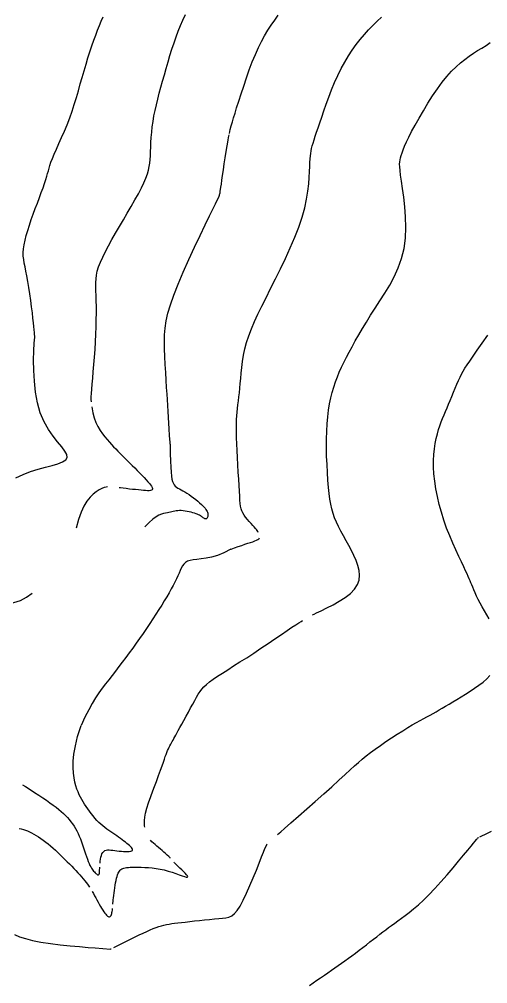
# Model space of a CAD drawing. Header units: millimetres. Extents: x 2235526 to 2245569, y 371981 to 382303.
# Drawn here: x 2244107 to 2244254.6, y 381007.6 to 381311.7 of the extents above; entities that cross this region are included whole.
import ezdxf

# ---------------------------------------------------------------- set-up
doc = ezdxf.new("R2010")
doc.units = ezdxf.units.MM
doc.linetypes.add('CONTI', pattern=[0])
for name, color, linetype, transparency in [('179', 10, 'CONTI', 0.7), ('181', 10, 'CONTI', 0.7), ('183', 10, 'CONTI', 0.7), ('185', 10, 'CONTI', 0.7), ('187', 10, 'CONTI', 0.7), ('189', 10, 'CONTI', 0.7), ('191', 10, 'CONTI', 0.7)]:
    doc.layers.add(name, color=color, linetype=linetype, transparency=transparency)

msp = doc.modelspace()

# ---------------------------------------------------------------- linework, layer by layer
at = {"layer": '179', "elevation": 179}
msp.add_lwpolyline([(2244111.85, 381211.43), (2244111.83, 381211.81), (2244111.8, 381212.32), (2244111.75, 381212.98), (2244111.68, 381213.79), (2244111.59, 381214.8), (2244111.46, 381216.02), (2244111.29, 381217.48), (2244111.09, 381219.18), (2244110.85, 381221.07), (2244110.58, 381223.07), (2244110.29, 381225.12), (2244109.99, 381227.13), (2244109.68, 381229.05), (2244109.37, 381230.79), (2244109.07, 381232.31), (2244108.79, 381233.64), (2244108.55, 381234.83), (2244108.36, 381235.94), (2244108.25, 381237.01), (2244108.22, 381238.12), (2244108.3, 381239.3), (2244108.49, 381240.6), (2244108.79, 381242.02), (2244109.18, 381243.54), (2244109.65, 381245.14), (2244110.18, 381246.81), (2244110.77, 381248.52), (2244111.39, 381250.26), (2244112.03, 381252.02), (2244112.67, 381253.76), (2244113.31, 381255.46), (2244113.91, 381257.08), (2244114.46, 381258.59), (2244114.95, 381259.97), (2244115.36, 381261.19), (2244115.67, 381262.22), (2244115.91, 381263.12), (2244116.13, 381263.95), (2244116.35, 381264.77), (2244116.61, 381265.64), (2244116.94, 381266.63), (2244117.39, 381267.78), (2244117.98, 381269.16), (2244118.68, 381270.74), (2244119.47, 381272.49), (2244120.31, 381274.39), (2244121.18, 381276.39), (2244122.04, 381278.47), (2244122.86, 381280.59), (2244123.62, 381282.73), (2244124.32, 381284.88), (2244124.98, 381287.03), (2244125.6, 381289.17), (2244126.2, 381291.3), (2244126.8, 381293.4), (2244127.39, 381295.48), (2244128, 381297.53), (2244128.61, 381299.52), (2244129.23, 381301.45), (2244129.85, 381303.31), (2244130.47, 381305.08), (2244131.07, 381306.75), (2244131.66, 381308.31), (2244132.23, 381309.75), (2244132.81, 381311.13), (2244133.41, 381312.5)], dxfattribs=at)
at = {"layer": '179'}
msp.add_lwpolyline([(2244105.85, 381167.09), (2244108.17, 381168.16), (2244110.55, 381169.06), (2244112.92, 381169.81), (2244115.2, 381170.44), (2244117.29, 381171.01), (2244119.11, 381171.56), (2244120.57, 381172.14), (2244121.59, 381172.78), (2244122.06, 381173.54), (2244121.95, 381174.45), (2244121.34, 381175.55), (2244120.33, 381176.87), (2244119.05, 381178.42), (2244117.63, 381180.24), (2244116.16, 381182.35), (2244114.78, 381184.79), (2244113.6, 381187.57), (2244112.71, 381190.71), (2244112.1, 381194.08), (2244111.72, 381197.55), (2244111.53, 381200.97), (2244111.5, 381204.21), (2244111.56, 381207.13), (2244111.7, 381209.58), (2244111.85, 381211.43)], dxfattribs=at)
at = {"layer": '181', "elevation": 181}
msp.add_lwpolyline([(2244129.69, 381191.1), (2244129.66, 381191.79), (2244129.67, 381192.63), (2244129.73, 381193.69), (2244129.83, 381195.03), (2244129.96, 381196.63), (2244130.12, 381198.49), (2244130.3, 381200.57), (2244130.49, 381202.81), (2244130.67, 381205.16), (2244130.84, 381207.58), (2244130.99, 381210), (2244131.1, 381212.39), (2244131.19, 381214.72), (2244131.24, 381216.96), (2244131.26, 381219.09), (2244131.26, 381221.09), (2244131.24, 381222.94), (2244131.2, 381224.62), (2244131.14, 381226.1), (2244131.1, 381227.44), (2244131.09, 381228.68), (2244131.15, 381229.87), (2244131.3, 381231.06), (2244131.56, 381232.3), (2244131.97, 381233.64), (2244132.54, 381235.11), (2244133.27, 381236.73), (2244134.13, 381238.46), (2244135.1, 381240.3), (2244136.17, 381242.23), (2244137.32, 381244.24), (2244138.52, 381246.32), (2244139.77, 381248.44), (2244141.01, 381250.57), (2244142.24, 381252.68), (2244143.41, 381254.73), (2244144.49, 381256.69), (2244145.45, 381258.51), (2244146.26, 381260.17), (2244146.89, 381261.63), (2244147.37, 381262.93), (2244147.71, 381264.12), (2244147.95, 381265.25), (2244148.1, 381266.35), (2244148.2, 381267.48), (2244148.27, 381268.68), (2244148.33, 381269.99), (2244148.39, 381271.4), (2244148.47, 381272.9), (2244148.58, 381274.47), (2244148.71, 381276.11), (2244148.89, 381277.78), (2244149.12, 381279.49), (2244149.41, 381281.22), (2244149.76, 381282.96), (2244150.16, 381284.73), (2244150.6, 381286.54), (2244151.08, 381288.38), (2244151.59, 381290.27), (2244152.13, 381292.2), (2244152.68, 381294.19), (2244153.26, 381296.21), (2244153.85, 381298.24), (2244154.46, 381300.27), (2244155.09, 381302.28), (2244155.73, 381304.25), (2244156.39, 381306.15), (2244157.07, 381307.97), (2244157.77, 381309.74), (2244158.52, 381311.47), (2244159.33, 381313.2)], dxfattribs=at)
at = {"layer": '181'}
for points in [[(2244129.85, 381189.44), (2244130.14, 381187.63), (2244130.57, 381186.01), (2244131.11, 381184.55), (2244131.74, 381183.24), (2244132.43, 381182.07), (2244133.16, 381181.02), (2244133.91, 381180.06), (2244134.64, 381179.19), (2244135.35, 381178.38), (2244136.03, 381177.62), (2244136.7, 381176.9), (2244137.36, 381176.2), (2244138.02, 381175.52), (2244138.7, 381174.83), (2244139.4, 381174.13), (2244140.13, 381173.4), (2244140.91, 381172.64), (2244141.71, 381171.84), (2244142.53, 381171.03), (2244143.34, 381170.22), (2244144.15, 381169.41), (2244144.93, 381168.62), (2244145.66, 381167.86), (2244146.35, 381167.15), (2244146.96, 381166.49), (2244147.5, 381165.88), (2244147.97, 381165.34), (2244148.35, 381164.85), (2244148.64, 381164.42), (2244148.84, 381164.05), (2244148.94, 381163.73), (2244148.94, 381163.49), (2244148.83, 381163.3), (2244148.62, 381163.17), (2244148.3, 381163.08), (2244147.89, 381163.04), (2244147.39, 381163.04), (2244146.79, 381163.07), (2244146.11, 381163.12), (2244145.34, 381163.19), (2244144.5, 381163.27), (2244143.59, 381163.37), (2244142.64, 381163.46), (2244141.67, 381163.57), (2244140.7, 381163.68), (2244139.75, 381163.79), (2244138.83, 381163.91), (2244138.49, 381163.95)], [(2244134.81, 381164.23), (2244134.4, 381164.18), (2244133.69, 381164.01), (2244132.94, 381163.72), (2244132.13, 381163.3), (2244131.24, 381162.73), (2244130.28, 381161.97), (2244129.3, 381160.98), (2244128.31, 381159.72), (2244127.35, 381158.15), (2244126.43, 381156.24), (2244125.59, 381153.93), (2244124.85, 381151.2)], [(2244094.45, 381128.19), (2244096.52, 381127.57), (2244098.68, 381127.22), (2244100.9, 381127.13), (2244103.12, 381127.3), (2244105.29, 381127.74), (2244107.35, 381128.46), (2244109.27, 381129.45), (2244110.99, 381130.71)]]:
    msp.add_lwpolyline(points, dxfattribs=at)
at = {"layer": '183', "elevation": 183}
for points in [[(2244173.18, 381275.68), (2244173.46, 381276.92), (2244173.77, 381278.13), (2244174.11, 381279.35), (2244174.5, 381280.67), (2244174.95, 381282.13), (2244175.47, 381283.8), (2244176.12, 381285.87), (2244176.86, 381288.18), (2244177.68, 381290.65), (2244178.55, 381293.2), (2244179.46, 381295.77), (2244180.4, 381298.26), (2244181.36, 381300.61), (2244182.33, 381302.76), (2244183.3, 381304.72), (2244184.29, 381306.53), (2244185.31, 381308.23), (2244186.36, 381309.84), (2244187.46, 381311.42), (2244188.6, 381312.98)], [(2244154.51, 381177.7), (2244154.48, 381178.21), (2244154.34, 381180.48), (2244154.21, 381182.55), (2244154.1, 381184.31), (2244153.84, 381188.06), (2244153.64, 381191.8), (2244153.52, 381193.52), (2244153.39, 381195.57), (2244153.25, 381197.87), (2244153.1, 381200.33), (2244152.97, 381202.85), (2244152.85, 381205.37), (2244152.77, 381207.78), (2244152.73, 381210.03), (2244152.77, 381212.18), (2244152.94, 381214.33), (2244153.27, 381216.56), (2244153.8, 381218.98), (2244154.59, 381221.68), (2244155.66, 381224.74), (2244157.03, 381228.22), (2244158.65, 381232), (2244160.4, 381235.92), (2244162.2, 381239.81), (2244163.96, 381243.5), (2244165.57, 381246.85), (2244166.94, 381249.68), (2244168.01, 381251.87), (2244168.8, 381253.49), (2244169.35, 381254.63), (2244169.71, 381255.39), (2244169.92, 381255.88), (2244170.04, 381256.19), (2244170.11, 381256.43), (2244170.17, 381256.69), (2244170.24, 381257.02), (2244170.31, 381257.45), (2244170.41, 381258.02), (2244170.52, 381258.77), (2244170.66, 381259.75), (2244170.84, 381260.98), (2244171.05, 381262.48), (2244171.29, 381264.21), (2244171.57, 381266.09), (2244171.86, 381268.03), (2244172.16, 381269.98), (2244172.46, 381271.85), (2244172.76, 381273.57), (2244172.92, 381274.42), (2244173.08, 381275.22)]]:
    msp.add_lwpolyline(points, dxfattribs=at)
at = {"layer": '183'}
msp.add_lwpolyline([(2244154.51, 381177.7), (2244154.57, 381174.78), (2244154.64, 381172.37), (2244154.72, 381170.41), (2244154.82, 381168.85), (2244154.94, 381167.62), (2244155.09, 381166.67), (2244155.28, 381165.94), (2244155.52, 381165.36), (2244155.8, 381164.89), (2244156.14, 381164.49), (2244156.52, 381164.16), (2244156.95, 381163.86), (2244157.42, 381163.58), (2244157.95, 381163.3), (2244158.52, 381163), (2244159.13, 381162.65), (2244159.79, 381162.24), (2244160.48, 381161.79), (2244161.18, 381161.29), (2244161.88, 381160.78), (2244162.56, 381160.25), (2244163.21, 381159.73), (2244163.81, 381159.22), (2244164.35, 381158.73), (2244164.82, 381158.29), (2244165.21, 381157.89), (2244165.53, 381157.51), (2244165.8, 381157.16), (2244166.01, 381156.84), (2244166.16, 381156.53), (2244166.28, 381156.23), (2244166.35, 381155.94), (2244166.39, 381155.65), (2244166.4, 381155.37), (2244166.39, 381155.11), (2244166.35, 381154.86), (2244166.29, 381154.64), (2244166.2, 381154.45), (2244166.11, 381154.3), (2244166, 381154.19), (2244165.88, 381154.13), (2244165.75, 381154.12), (2244165.6, 381154.14), (2244165.45, 381154.2), (2244165.29, 381154.29), (2244165.11, 381154.39), (2244164.93, 381154.52), (2244164.73, 381154.66), (2244164.52, 381154.81), (2244164.29, 381154.96), (2244164.04, 381155.12), (2244163.75, 381155.28), (2244163.43, 381155.44), (2244163.07, 381155.6), (2244162.66, 381155.77), (2244162.19, 381155.93), (2244161.66, 381156.09), (2244161.09, 381156.24), (2244160.48, 381156.38), (2244159.85, 381156.51), (2244159.22, 381156.62), (2244158.59, 381156.7), (2244157.99, 381156.75), (2244157.42, 381156.76), (2244156.89, 381156.74), (2244156.41, 381156.69), (2244155.95, 381156.61), (2244155.51, 381156.51), (2244155.07, 381156.4), (2244154.61, 381156.29), (2244154.14, 381156.18), (2244153.63, 381156.08), (2244153.07, 381155.99), (2244152.45, 381155.86), (2244151.76, 381155.66), (2244150.97, 381155.31), (2244150.07, 381154.79), (2244149.04, 381154.03), (2244147.87, 381152.98), (2244146.54, 381151.6)], dxfattribs=at)
at = {"layer": '185', "elevation": 185}
for points in [[(2244182.27, 381149.9), (2244182.12, 381150.15), (2244181.93, 381150.44), (2244181.69, 381150.76), (2244181.39, 381151.14), (2244180.99, 381151.6), (2244180.53, 381152.11), (2244179.99, 381152.68), (2244179.43, 381153.31), (2244178.85, 381153.97), (2244178.3, 381154.65), (2244177.8, 381155.33), (2244177.38, 381156.01), (2244177.07, 381156.67), (2244176.84, 381157.36), (2244176.68, 381158.12), (2244176.57, 381159), (2244176.49, 381160.05), (2244176.42, 381161.31), (2244176.34, 381162.84), (2244176.24, 381164.66), (2244176.12, 381166.72), (2244175.99, 381168.93), (2244175.85, 381171.22), (2244175.72, 381173.52), (2244175.61, 381175.74), (2244175.51, 381177.8), (2244175.45, 381179.66), (2244175.41, 381181.33), (2244175.41, 381182.82), (2244175.43, 381184.19), (2244175.47, 381185.46), (2244175.54, 381186.66), (2244175.63, 381187.83), (2244175.75, 381188.99), (2244175.88, 381190.17), (2244176.02, 381191.38), (2244176.17, 381192.63), (2244176.33, 381193.95), (2244176.48, 381195.34), (2244176.62, 381196.84), (2244176.75, 381198.44), (2244176.89, 381200.14), (2244177.07, 381201.93), (2244177.31, 381203.8), (2244177.62, 381205.75), (2244178.04, 381207.76), (2244178.58, 381209.82), (2244179.27, 381211.92), (2244180.11, 381214.09), (2244181.07, 381216.36), (2244182.17, 381218.73), (2244183.39, 381221.24), (2244184.72, 381223.91), (2244186.15, 381226.77), (2244187.68, 381229.81), (2244189.26, 381233.01), (2244190.84, 381236.3), (2244192.36, 381239.63), (2244193.78, 381242.95), (2244195.04, 381246.19), (2244196.1, 381249.3), (2244196.91, 381252.23), (2244197.51, 381254.96), (2244197.93, 381257.49), (2244198.2, 381259.79), (2244198.36, 381261.86), (2244198.45, 381263.69), (2244198.5, 381265.26), (2244198.56, 381266.57), (2244198.62, 381267.67), (2244198.7, 381268.61), (2244198.8, 381269.43), (2244198.93, 381270.2), (2244199.1, 381270.96), (2244199.31, 381271.77), (2244199.56, 381272.66), (2244199.87, 381273.67), (2244200.23, 381274.8), (2244200.64, 381276.08), (2244201.12, 381277.5), (2244201.66, 381279.1), (2244202.27, 381280.87), (2244202.95, 381282.83), (2244203.7, 381284.94), (2244204.51, 381287.16), (2244205.39, 381289.43), (2244206.33, 381291.72), (2244207.33, 381293.97), (2244208.39, 381296.14), (2244209.51, 381298.2), (2244210.67, 381300.15), (2244211.88, 381301.98), (2244213.13, 381303.71), (2244214.41, 381305.34), (2244215.72, 381306.89), (2244217.05, 381308.35), (2244218.4, 381309.74), (2244219.76, 381311.07), (2244221.13, 381312.37)], [(2244173.63, 381144.56), (2244173.71, 381144.59), (2244174.82, 381145.03), (2244175.95, 381145.43), (2244177.05, 381145.8), (2244178.08, 381146.14), (2244179.02, 381146.44), (2244179.85, 381146.71), (2244180.58, 381146.96), (2244181.21, 381147.19), (2244181.73, 381147.41), (2244182.15, 381147.63), (2244182.45, 381147.85), (2244182.6, 381147.99), (2244182.7, 381148.14)]]:
    msp.add_lwpolyline(points, dxfattribs=at)
at = {"layer": '185'}
for points in [[(2244173.63, 381144.56), (2244171.43, 381143.43), (2244169.39, 381142.62), (2244167.51, 381142.07), (2244165.81, 381141.72), (2244164.28, 381141.5), (2244162.93, 381141.36), (2244161.76, 381141.23), (2244160.78, 381141.05), (2244159.97, 381140.77), (2244159.32, 381140.38), (2244158.8, 381139.89), (2244158.36, 381139.3), (2244157.99, 381138.63), (2244157.65, 381137.88), (2244157.31, 381137.06), (2244156.94, 381136.17), (2244156.51, 381135.23), (2244156.01, 381134.22), (2244155.46, 381133.16), (2244154.85, 381132.04), (2244154.18, 381130.86), (2244153.45, 381129.62), (2244152.67, 381128.33), (2244151.84, 381126.98), (2244150.96, 381125.58), (2244150.03, 381124.12), (2244149.06, 381122.63), (2244148.06, 381121.12), (2244147.03, 381119.58), (2244145.97, 381118.03), (2244144.9, 381116.48), (2244143.81, 381114.95), (2244142.72, 381113.42), (2244141.62, 381111.92), (2244140.53, 381110.44), (2244139.43, 381108.98), (2244138.34, 381107.55), (2244137.27, 381106.14), (2244136.2, 381104.76), (2244135.15, 381103.41), (2244134.12, 381102.08), (2244133.1, 381100.73), (2244132.07, 381099.29), (2244131.03, 381097.72), (2244129.95, 381095.95), (2244128.84, 381093.94), (2244127.67, 381091.62), (2244126.43, 381088.94)], [(2244132.41, 381045.59), (2244132.41, 381045.59), (2244132.47, 381046.21), (2244132.56, 381046.83), (2244132.68, 381047.43), (2244132.83, 381047.99), (2244133.03, 381048.5), (2244133.28, 381048.94), (2244133.58, 381049.29), (2244133.93, 381049.53), (2244134.34, 381049.68), (2244134.8, 381049.75), (2244135.32, 381049.76), (2244135.87, 381049.72), (2244136.46, 381049.64), (2244137.1, 381049.55), (2244137.76, 381049.46), (2244138.45, 381049.38), (2244139.16, 381049.31), (2244139.85, 381049.27), (2244140.5, 381049.24), (2244141.11, 381049.25), (2244141.64, 381049.28), (2244142.09, 381049.35), (2244142.41, 381049.45), (2244142.61, 381049.59), (2244142.69, 381049.77), (2244142.66, 381049.98), (2244142.53, 381050.22), (2244142.32, 381050.49), (2244142.04, 381050.79), (2244141.69, 381051.11), (2244141.3, 381051.45), (2244140.87, 381051.8), (2244140.41, 381052.17), (2244139.91, 381052.55), (2244139.39, 381052.95), (2244138.85, 381053.35), (2244138.28, 381053.76), (2244137.69, 381054.17), (2244137.09, 381054.59), (2244136.47, 381055), (2244135.84, 381055.43), (2244135.21, 381055.86), (2244134.57, 381056.32), (2244133.93, 381056.8), (2244133.29, 381057.31), (2244132.65, 381057.86), (2244132.03, 381058.45), (2244131.41, 381059.08), (2244130.81, 381059.76), (2244130.22, 381060.47), (2244129.65, 381061.21), (2244129.09, 381061.96), (2244128.56, 381062.71), (2244128.05, 381063.46), (2244127.57, 381064.2), (2244127.11, 381064.92), (2244126.67, 381065.64), (2244126.26, 381066.39), (2244125.87, 381067.17), (2244125.51, 381068.02), (2244125.16, 381068.96), (2244124.84, 381070), (2244124.53, 381071.17), (2244124.25, 381072.49), (2244124.04, 381073.99), (2244123.92, 381075.72), (2244123.96, 381077.7), (2244124.18, 381079.98), (2244124.64, 381082.59), (2244125.37, 381085.56), (2244126.43, 381088.94)], [(2244108.03, 381070.27), (2244108.94, 381069.71), (2244110.41, 381068.79), (2244111.82, 381067.89), (2244113.15, 381067.03), (2244114.4, 381066.19), (2244115.57, 381065.4), (2244116.65, 381064.63), (2244117.65, 381063.91), (2244118.56, 381063.21), (2244119.4, 381062.53), (2244120.17, 381061.88), (2244120.89, 381061.23), (2244121.54, 381060.59), (2244122.15, 381059.95), (2244122.72, 381059.3), (2244123.25, 381058.63), (2244123.76, 381057.94), (2244124.23, 381057.23), (2244124.67, 381056.49), (2244125.09, 381055.73), (2244125.49, 381054.93), (2244125.88, 381054.09), (2244126.24, 381053.21), (2244126.59, 381052.29), (2244126.93, 381051.34), (2244127.26, 381050.39), (2244127.57, 381049.44), (2244127.87, 381048.52), (2244128.16, 381047.64), (2244128.44, 381046.83), (2244128.72, 381046.09), (2244128.98, 381045.45), (2244129.23, 381044.89), (2244129.48, 381044.41), (2244129.72, 381044), (2244129.95, 381043.64), (2244130.18, 381043.33), (2244130.41, 381043.06), (2244130.63, 381042.81), (2244130.85, 381042.57), (2244131.07, 381042.36), (2244131.28, 381042.18), (2244131.48, 381042.04), (2244131.66, 381041.94), (2244131.82, 381041.89), (2244131.96, 381041.91), (2244132.08, 381041.99), (2244132.16, 381042.15), (2244132.22, 381042.38), (2244132.26, 381042.68), (2244132.29, 381043.04), (2244132.3, 381043.45), (2244132.32, 381043.92), (2244132.33, 381044.28)]]:
    msp.add_lwpolyline(points, dxfattribs=at)
at = {"layer": '187', "elevation": 187}
for points in [[(2244199.33, 381123.87), (2244199.91, 381124.15), (2244200.58, 381124.47), (2244202.13, 381125.2), (2244203.93, 381126.06), (2244205.86, 381127.05), (2244207.82, 381128.16), (2244209.67, 381129.36), (2244211.32, 381130.65), (2244212.63, 381132), (2244213.52, 381133.41), (2244214.02, 381134.87), (2244214.18, 381136.37), (2244214.05, 381137.9), (2244213.68, 381139.46), (2244213.12, 381141.02), (2244212.43, 381142.6), (2244211.66, 381144.17), (2244210.83, 381145.73), (2244209.98, 381147.28), (2244209.14, 381148.8), (2244208.32, 381150.29), (2244207.56, 381151.75), (2244206.88, 381153.16), (2244206.31, 381154.52), (2244205.84, 381155.88), (2244205.45, 381157.27), (2244205.13, 381158.75), (2244204.87, 381160.35), (2244204.64, 381162.12), (2244204.44, 381164.1), (2244204.25, 381166.33), (2244204.08, 381168.76), (2244203.94, 381171.32), (2244203.83, 381173.97), (2244203.77, 381176.63), (2244203.77, 381179.25), (2244203.84, 381181.78), (2244203.97, 381184.15), (2244204.17, 381186.38), (2244204.44, 381188.47), (2244204.77, 381190.44), (2244205.16, 381192.3), (2244205.6, 381194.06), (2244206.09, 381195.74), (2244206.62, 381197.35), (2244207.2, 381198.91), (2244207.82, 381200.44), (2244208.51, 381201.97), (2244209.25, 381203.51), (2244210.05, 381205.1), (2244210.91, 381206.74), (2244211.85, 381208.46), (2244212.85, 381210.27), (2244213.93, 381212.16), (2244215.1, 381214.14), (2244216.35, 381216.2), (2244217.68, 381218.35), (2244219.11, 381220.58), (2244220.63, 381222.9), (2244222.18, 381225.32), (2244223.7, 381227.85), (2244225.13, 381230.51), (2244226.4, 381233.31), (2244227.44, 381236.26), (2244228.2, 381239.38), (2244228.63, 381242.66), (2244228.78, 381246.02), (2244228.7, 381249.37), (2244228.46, 381252.61), (2244228.12, 381255.64), (2244227.75, 381258.37), (2244227.41, 381260.7), (2244227.14, 381262.57), (2244226.96, 381264.03), (2244226.86, 381265.15), (2244226.83, 381266.03), (2244226.86, 381266.75), (2244226.96, 381267.39), (2244227.11, 381268.04), (2244227.31, 381268.76), (2244227.57, 381269.6), (2244227.93, 381270.57), (2244228.39, 381271.71), (2244228.98, 381273.03), (2244229.71, 381274.57), (2244230.61, 381276.34), (2244231.7, 381278.35), (2244232.93, 381280.56), (2244234.29, 381282.87), (2244235.73, 381285.24), (2244237.23, 381287.57), (2244238.75, 381289.8), (2244240.27, 381291.86), (2244241.74, 381293.69), (2244243.18, 381295.3), (2244244.59, 381296.71), (2244245.98, 381297.96), (2244247.34, 381299.06), (2244248.7, 381300.06), (2244250.05, 381300.97), (2244251.4, 381301.81), (2244252.74, 381302.64), (2244254.06, 381303.49), (2244255.36, 381304.39)], [(2244148.38, 381066.63), (2244148.5, 381066.95), (2244149.35, 381069.22), (2244150.16, 381071.34), (2244150.88, 381073.25), (2244151.48, 381074.88), (2244151.97, 381076.25), (2244152.38, 381077.39), (2244152.71, 381078.36), (2244152.99, 381079.17), (2244153.24, 381079.87), (2244153.48, 381080.49), (2244153.72, 381081.06), (2244153.96, 381081.6), (2244154.21, 381082.11), (2244154.45, 381082.6), (2244154.7, 381083.06), (2244154.94, 381083.52), (2244155.19, 381083.96), (2244155.43, 381084.4), (2244155.68, 381084.86), (2244155.96, 381085.37), (2244156.27, 381085.95), (2244156.63, 381086.62), (2244157.06, 381087.41), (2244157.57, 381088.33), (2244158.16, 381089.41), (2244158.83, 381090.62), (2244159.53, 381091.89), (2244160.25, 381093.21), (2244160.97, 381094.51), (2244161.66, 381095.76), (2244162.29, 381096.91), (2244162.86, 381097.93), (2244163.39, 381098.84), (2244163.92, 381099.67), (2244164.5, 381100.44), (2244165.16, 381101.19), (2244165.95, 381101.94), (2244166.91, 381102.74), (2244168.07, 381103.59), (2244169.42, 381104.51), (2244170.96, 381105.51), (2244172.66, 381106.59), (2244174.52, 381107.76), (2244176.51, 381109.02), (2244178.63, 381110.38), (2244180.86, 381111.83), (2244183.13, 381113.34), (2244185.38, 381114.85), (2244187.55, 381116.32), (2244189.57, 381117.7), (2244191.38, 381118.93), (2244192.9, 381119.96), (2244194.15, 381120.79), (2244195.08, 381121.4), (2244195.75, 381121.83), (2244196.2, 381122.11)]]:
    msp.add_lwpolyline(points, dxfattribs=at)
at = {"layer": '187'}
for points in [[(2244146.53, 381056.94), (2244146.48, 381057.3), (2244146.42, 381058.11), (2244146.43, 381059.04), (2244146.55, 381060.12), (2244146.77, 381061.39), (2244147.14, 381062.88), (2244147.67, 381064.61), (2244148.38, 381066.63)], [(2244106.89, 381056.46), (2244107.59, 381056.36), (2244108.26, 381056.2), (2244108.9, 381056), (2244109.54, 381055.74), (2244110.19, 381055.45), (2244110.86, 381055.11), (2244111.56, 381054.73), (2244112.28, 381054.31), (2244113.02, 381053.85), (2244113.77, 381053.36), (2244114.53, 381052.82), (2244115.3, 381052.25), (2244116.07, 381051.65), (2244116.84, 381051.01), (2244117.61, 381050.35), (2244118.37, 381049.66), (2244119.13, 381048.95), (2244119.89, 381048.23), (2244120.63, 381047.5), (2244121.37, 381046.77), (2244122.09, 381046.04), (2244122.8, 381045.32), (2244123.49, 381044.61), (2244124.17, 381043.91), (2244124.82, 381043.22), (2244125.44, 381042.55), (2244126.03, 381041.89), (2244126.59, 381041.26), (2244127.11, 381040.65), (2244127.59, 381040.05), (2244128.04, 381039.48), (2244128.45, 381038.91), (2244128.85, 381038.35), (2244129.1, 381037.97)], [(2244154.54, 381047.18), (2244154.51, 381047.21), (2244154.05, 381047.68), (2244153.57, 381048.14), (2244153.07, 381048.61), (2244152.54, 381049.07), (2244151.99, 381049.54), (2244151.43, 381050.01), (2244150.86, 381050.48), (2244150.3, 381050.95), (2244149.76, 381051.42), (2244149.25, 381051.88), (2244148.78, 381052.34), (2244148.36, 381052.81)], [(2244136.48, 381032.6), (2244136.5, 381032.91), (2244136.55, 381033.44), (2244136.6, 381034.04), (2244136.66, 381034.69), (2244136.74, 381035.41), (2244136.84, 381036.18), (2244136.95, 381036.99), (2244137.07, 381037.8), (2244137.2, 381038.61), (2244137.33, 381039.4), (2244137.48, 381040.14), (2244137.63, 381040.82), (2244137.79, 381041.42), (2244137.95, 381041.94), (2244138.13, 381042.39), (2244138.32, 381042.77), (2244138.53, 381043.1), (2244138.75, 381043.37), (2244139.01, 381043.6), (2244139.28, 381043.78), (2244139.6, 381043.94), (2244139.95, 381044.05), (2244140.35, 381044.14), (2244140.81, 381044.21), (2244141.35, 381044.26), (2244141.96, 381044.29), (2244142.67, 381044.3), (2244143.48, 381044.31), (2244144.4, 381044.31), (2244145.41, 381044.29), (2244146.51, 381044.25), (2244147.67, 381044.18), (2244148.88, 381044.07), (2244150.13, 381043.92), (2244151.39, 381043.7), (2244152.66, 381043.43), (2244153.92, 381043.09), (2244155.14, 381042.71), (2244156.28, 381042.31), (2244157.33, 381041.93), (2244158.25, 381041.6), (2244159, 381041.34), (2244159.57, 381041.18), (2244159.92, 381041.15), (2244160.04, 381041.27), (2244159.94, 381041.53), (2244159.66, 381041.91), (2244159.25, 381042.37), (2244158.74, 381042.9), (2244158.17, 381043.46), (2244157.57, 381044.05), (2244156.98, 381044.63), (2244156.43, 381045.19), (2244155.92, 381045.72), (2244155.78, 381045.87)], [(2244129.91, 381036.66), (2244129.95, 381036.6), (2244130.31, 381035.98), (2244130.68, 381035.32), (2244131.06, 381034.65), (2244131.44, 381033.96), (2244131.81, 381033.28), (2244132.19, 381032.61), (2244132.56, 381031.96), (2244132.92, 381031.35), (2244133.26, 381030.79), (2244133.59, 381030.28), (2244133.91, 381029.84), (2244134.21, 381029.46), (2244134.49, 381029.15), (2244134.76, 381028.91), (2244135, 381028.74), (2244135.22, 381028.65), (2244135.42, 381028.64), (2244135.6, 381028.72), (2244135.75, 381028.86), (2244135.89, 381029.08), (2244136, 381029.34), (2244136.1, 381029.65), (2244136.18, 381029.99), (2244136.25, 381030.36), (2244136.31, 381030.74), (2244136.36, 381031.13), (2244136.37, 381031.29)]]:
    msp.add_lwpolyline(points, dxfattribs=at)
at = {"layer": '189', "elevation": 189}
for points in [[(2244254.99, 381122.59), (2244254.25, 381123.89), (2244253.52, 381125.17), (2244252.82, 381126.42), (2244252.19, 381127.62), (2244251.61, 381128.76), (2244251.09, 381129.83), (2244250.63, 381130.84), (2244250.22, 381131.76), (2244249.86, 381132.6), (2244249.55, 381133.34), (2244249.28, 381134), (2244249.03, 381134.62), (2244248.76, 381135.25), (2244248.46, 381135.96), (2244248.08, 381136.78), (2244247.62, 381137.79), (2244247.03, 381139.04), (2244246.3, 381140.56), (2244245.45, 381142.34), (2244244.53, 381144.34), (2244243.56, 381146.51), (2244242.59, 381148.82), (2244241.64, 381151.24), (2244240.76, 381153.71), (2244239.98, 381156.22), (2244239.29, 381158.72), (2244238.72, 381161.21), (2244238.25, 381163.65), (2244237.89, 381166.03), (2244237.65, 381168.32), (2244237.52, 381170.49), (2244237.51, 381172.54), (2244237.6, 381174.47), (2244237.79, 381176.26), (2244238.04, 381177.94), (2244238.36, 381179.5), (2244238.72, 381180.95), (2244239.11, 381182.3), (2244239.51, 381183.54), (2244239.93, 381184.71), (2244240.37, 381185.83), (2244240.82, 381186.92), (2244241.28, 381188.01), (2244241.77, 381189.12), (2244242.26, 381190.29), (2244242.78, 381191.52), (2244243.31, 381192.79), (2244243.84, 381194.08), (2244244.37, 381195.37), (2244244.89, 381196.6), (2244245.4, 381197.77), (2244245.89, 381198.84), (2244246.36, 381199.8), (2244246.85, 381200.71), (2244247.4, 381201.65), (2244248.07, 381202.7), (2244248.9, 381203.94), (2244249.94, 381205.45), (2244251.24, 381207.31), (2244252.81, 381209.57), (2244254.59, 381212.12)], [(2244188.39, 381054.64), (2244189.35, 381055.48), (2244190.53, 381056.51), (2244192.57, 381058.28), (2244194.94, 381060.37), (2244197.54, 381062.67), (2244200.24, 381065.05), (2244202.91, 381067.44), (2244205.44, 381069.7), (2244207.71, 381071.75), (2244209.62, 381073.49), (2244211.23, 381074.97), (2244212.62, 381076.24), (2244213.87, 381077.36), (2244215.06, 381078.39), (2244216.29, 381079.39), (2244217.62, 381080.43), (2244219.12, 381081.54), (2244220.77, 381082.7), (2244222.51, 381083.9), (2244224.3, 381085.09), (2244226.07, 381086.24), (2244227.78, 381087.33), (2244229.38, 381088.32), (2244230.82, 381089.18), (2244232.13, 381089.93), (2244233.32, 381090.6), (2244234.41, 381091.2), (2244235.44, 381091.75), (2244236.42, 381092.28), (2244237.37, 381092.8), (2244238.32, 381093.33), (2244239.28, 381093.89), (2244240.27, 381094.47), (2244241.3, 381095.09), (2244242.39, 381095.75), (2244243.56, 381096.46), (2244244.81, 381097.21), (2244246.16, 381098.02), (2244247.57, 381098.88), (2244249.01, 381099.79), (2244250.43, 381100.73), (2244251.81, 381101.7), (2244253.1, 381102.7), (2244254.25, 381103.71), (2244255.25, 381104.74)], [(2244136.74, 381018.99), (2244137.79, 381019.51), (2244138.68, 381019.95), (2244139.74, 381020.48), (2244140.92, 381021.07), (2244142.18, 381021.7), (2244143.48, 381022.33), (2244144.77, 381022.95), (2244146, 381023.53), (2244147.14, 381024.05), (2244148.19, 381024.51), (2244149.17, 381024.92), (2244150.08, 381025.27), (2244150.94, 381025.57), (2244151.77, 381025.83), (2244152.57, 381026.04), (2244153.36, 381026.22), (2244154.17, 381026.38), (2244155.02, 381026.51), (2244155.93, 381026.63), (2244156.93, 381026.75), (2244158.04, 381026.87), (2244159.29, 381027.01), (2244160.69, 381027.17), (2244162.2, 381027.34), (2244163.78, 381027.52), (2244165.38, 381027.69), (2244166.95, 381027.86), (2244168.44, 381028), (2244169.8, 381028.11), (2244170.99, 381028.2), (2244172.05, 381028.33), (2244173.01, 381028.56), (2244173.9, 381028.98), (2244174.77, 381029.65), (2244175.64, 381030.65), (2244176.56, 381032.06), (2244177.56, 381033.9), (2244178.6, 381036.09), (2244179.66, 381038.49), (2244180.69, 381040.96), (2244181.67, 381043.38), (2244182.55, 381045.62), (2244183.31, 381047.54), (2244183.91, 381049.04), (2244184.37, 381050.15), (2244184.72, 381050.94), (2244184.98, 381051.48), (2244185.11, 381051.7)], [(2244105.51, 381023.04), (2244107.04, 381022.39), (2244108.9, 381021.77), (2244111.15, 381021.19), (2244113.81, 381020.67), (2244116.77, 381020.23), (2244119.87, 381019.84), (2244122.98, 381019.52), (2244125.96, 381019.25), (2244128.66, 381019.03), (2244130.93, 381018.86), (2244135.75, 381018.49), (2244135.87, 381018.56), (2244135.9, 381018.57)]]:
    msp.add_lwpolyline(points, dxfattribs=at)
at = {"layer": '191', "elevation": 191}
for points in [[(2244252.13, 381053.87), (2244254.49, 381055.04), (2244255.76, 381055.63)], [(2244198.38, 381006.95), (2244199.57, 381007.8), (2244200.76, 381008.63), (2244201.93, 381009.46), (2244203.1, 381010.26), (2244204.23, 381011.04), (2244205.33, 381011.81), (2244206.41, 381012.56), (2244207.47, 381013.3), (2244208.52, 381014.05), (2244209.58, 381014.81), (2244210.66, 381015.59), (2244211.75, 381016.4), (2244212.88, 381017.24), (2244214.03, 381018.11), (2244215.18, 381018.99), (2244216.33, 381019.87), (2244217.46, 381020.74), (2244218.55, 381021.58), (2244219.59, 381022.38), (2244220.58, 381023.14), (2244221.52, 381023.87), (2244222.44, 381024.57), (2244223.36, 381025.26), (2244224.29, 381025.96), (2244225.27, 381026.68), (2244226.29, 381027.42), (2244227.39, 381028.21), (2244228.58, 381029.08), (2244229.86, 381030.06), (2244231.23, 381031.17), (2244232.72, 381032.45), (2244234.33, 381033.93), (2244236.06, 381035.63), (2244237.91, 381037.58), (2244239.84, 381039.7), (2244241.77, 381041.9), (2244243.64, 381044.09), (2244245.4, 381046.18), (2244246.97, 381048.07), (2244248.3, 381049.68), (2244249.34, 381050.95), (2244250.11, 381051.89), (2244250.66, 381052.56), (2244251.03, 381053.01), (2244251.27, 381053.29), (2244251.41, 381053.46), (2244251.51, 381053.56), (2244251.78, 381053.69)]]:
    msp.add_lwpolyline(points, dxfattribs=at)

doc.saveas('drawing.dxf')
